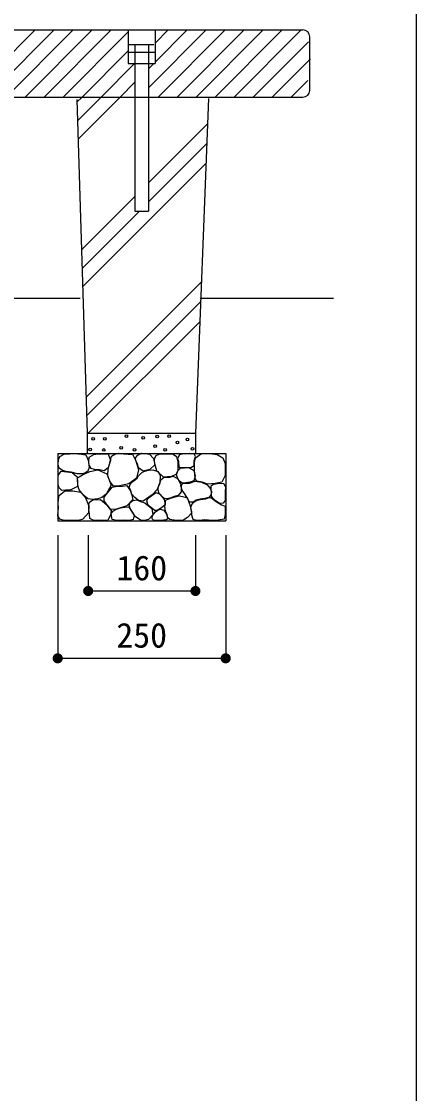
# Model space of a CAD drawing. Units: millimetres at full size, sheet at 1:20. Extents: x 173 to 5649, y 2106 to 5839.
# Drawn here: x 5061 to 5649, y 2965 to 4559 of the extents above; entities that cross this region are included whole.
import ezdxf
from ezdxf.enums import TextEntityAlignment as Align

# ---------------------------------------------------------------- set-up
doc = ezdxf.new("R2010")
doc.units = ezdxf.units.MM
doc.header["$LTSCALE"] = 20
for name, color, linetype, lineweight in [('_0-0_', 7, 'Continuous', 25), ('ハッチ', 4, 'Continuous', 25), ('寸法', 3, 'Continuous', 25), ('本体', 7, 'Continuous', 25)]:
    doc.layers.add(name, color=color, linetype=linetype, lineweight=lineweight)
doc.styles.add('ＭＳ ゴシック', font='')
doc.styles.get('ＭＳ ゴシック').set_extended_font_data('MS Gothic')

# ---------------------------------------------------------------- blocks, each defined once
blk = doc.blocks.new('filled_dot')
at = {"color": 0, "linetype": 'Continuous', "lineweight": -2, "const_width": 1.25}
blk.add_lwpolyline([(-0.625, 0, 1), (0.625, 0, 1)], format="xyb", close=True, dxfattribs=at)

msp = doc.modelspace()

# ---------------------------------------------------------------- linework, layer by layer
at = {"layer": '_0-0_', "color": 6}
msp.add_lwpolyline([(5649.01, 5729.4), (172.75, 5729.4), (172.75, 2105.77), (5649.01, 2105.77)], close=True, dxfattribs=at)
at = {"layer": 'ハッチ'}
for p, q in [((4981.52, 4446.81), (5081.52, 4546.81)), ((5009.81, 4446.81), (5109.81, 4546.81)), ((5038.09, 4446.81), (5138.09, 4546.81)), ((5066.38, 4446.81), (5166.38, 4546.81)), ((5094.66, 4446.81), (5194.66, 4546.81)), ((5249.98, 4460.7), (5336.08, 4546.81)), ((5259.98, 4498.99), (5307.8, 4546.81)), ((5259.98, 4527.27), (5279.51, 4546.81)), ((5264.37, 4446.81), (5364.37, 4546.81)), ((5292.65, 4446.81), (5392.65, 4546.81)), ((5320.94, 4446.81), (5420.94, 4546.81)), ((5349.22, 4446.81), (5449.22, 4546.81)), ((5377.5, 4446.81), (5477.5, 4546.81)), ((5122.95, 4446.81), (5219.98, 4543.84)), ((5405.79, 4446.81), (5488.34, 4529.35)), ((5151.23, 4446.81), (5219.98, 4515.55)), ((5434.07, 4446.81), (5490.97, 4503.7)), ((5179.51, 4446.81), (5229.51, 4496.81)), ((5249.98, 4488.99), (5257.8, 4496.81)), ((5207.8, 4446.81), (5229.98, 4468.99)), ((5462.36, 4446.81), (5487.4, 4471.85)), ((5143.62, 4439.19), (5151.23, 4446.81)), ((5144.45, 4411.75), (5179.51, 4446.81)), ((5145.29, 4384.3), (5207.8, 4446.81)), ((5249.98, 4319.28), (5337.77, 4407.07)), ((5249.98, 4291), (5336.62, 4377.64)), ((5151.98, 4164.71), (5335.48, 4348.21)), ((5150.31, 4219.61), (5229.98, 4299.28)), ((5151.14, 4192.16), (5236.46, 4277.48)), ((5156.99, 4000.02), (5328.6, 4171.63)), ((5157.83, 3972.57), (5327.46, 4142.2)), ((5160.35, 3946.81), (5326.31, 4112.77))]:
    msp.add_line(p, q, dxfattribs=at)
for points in [[(5156.97, 3888.47), (5152.41, 3886.74), (5144.36, 3886.52), (5135.23, 3888.91), (5127.4, 3890), (5122.18, 3891.73), (5117.18, 3894.99), (5115.87, 3900.86), (5116.09, 3907.38), (5118.27, 3912.16), (5124.79, 3915.85), (5132.84, 3916.51), (5139.79, 3916.72), (5150.45, 3915.85), (5156.76, 3914.55), (5160.45, 3906.73), (5161.76, 3895.86), (5159.58, 3890.43)], [(5176.99, 3892.5), (5169.91, 3892.76), (5164.85, 3894.53), (5161.81, 3899.58), (5161.3, 3904.9), (5161.81, 3911.22), (5168.64, 3915.52), (5174.97, 3916.28), (5181.8, 3916.28), (5189.9, 3916.28), (5193.45, 3906.41), (5189.9, 3895.54), (5184.33, 3890.98)], [(5192.94, 3874.55), (5189.65, 3883.65), (5189.9, 3894.02), (5192.18, 3901.1), (5193.95, 3908.18), (5195.22, 3912.74), (5200.03, 3916.02), (5205.34, 3917.04), (5212.68, 3916.28), (5219.77, 3915.77), (5226.1, 3915.77), (5231.16, 3905.91), (5235.46, 3892.25), (5232.43, 3879.86), (5220.78, 3871.51), (5206.86, 3868.48), (5198.26, 3868.22)], [(5233.69, 3901), (5231.06, 3906.49), (5230.58, 3910.32), (5234.41, 3914.38), (5239.91, 3917.25), (5245.17, 3916.53), (5251.39, 3915.82), (5257.61, 3909.12), (5259.28, 3899.8), (5252.1, 3893.11), (5242.3, 3890.48), (5235.36, 3895.5)], [(5259.54, 3901.24), (5258.82, 3906.5), (5259.3, 3910.56), (5261.69, 3913.67), (5267.2, 3916.06), (5274.85, 3916.29), (5281.79, 3916.06), (5287.05, 3915.58), (5291.59, 3912.23), (5293.98, 3904.11), (5293.98, 3898.85), (5293.74, 3891.2), (5290.87, 3885.7), (5284.18, 3882.36), (5272.46, 3881.64), (5262.65, 3891.2)], [(5294.58, 3901.76), (5295.59, 3895.72), (5299.42, 3895.72), (5307.08, 3895.72), (5313.33, 3896.12), (5317.97, 3899.14), (5317.97, 3905.99), (5319.99, 3912.24), (5317.97, 3916.07), (5311.11, 3916.87), (5302.85, 3916.27), (5296.19, 3914.86), (5293.17, 3909.42), (5294.78, 3904.78)], [(5330.02, 3874.11), (5321.99, 3875.72), (5319.58, 3879.39), (5318.97, 3885.79), (5318.55, 3892.69), (5318.43, 3899.11), (5318.78, 3903.92), (5319.92, 3910.46), (5329.01, 3916.66), (5341.26, 3916.53), (5352.16, 3915.5), (5360.53, 3910.11), (5364.2, 3901.74), (5364.28, 3883.99), (5359.04, 3874), (5349.4, 3871.93), (5338.39, 3871.02)], [(5174.9, 3849.11), (5166.86, 3848.22), (5159.71, 3849.11), (5155.84, 3852.68), (5150.78, 3857.74), (5146.91, 3862.5), (5144.82, 3869.04), (5144.82, 3875.59), (5144.53, 3880.65), (5151.67, 3885.11), (5162.99, 3889.87), (5174.9, 3892.25), (5187.88, 3886.69), (5194.71, 3869.74), (5187.1, 3856.25), (5180.55, 3851.19)], [(5229.65, 3851.53), (5224.86, 3856.55), (5223.67, 3861.57), (5221.27, 3866.82), (5223.43, 3871.84), (5228.93, 3876.62), (5233.47, 3879.97), (5235.39, 3883.31), (5239.69, 3887.85), (5243.04, 3890.01), (5249.98, 3892.16), (5256.67, 3892.63), (5264.09, 3889.77), (5267.67, 3884.51), (5266.96, 3872.8), (5263.13, 3863.24), (5255.72, 3855.11), (5242.32, 3846.03), (5235.39, 3846.75)], [(5317.57, 3876.31), (5312.13, 3874.29), (5305.88, 3873.08), (5300.44, 3872.48), (5296, 3875.7), (5293.78, 3879.73), (5291.56, 3884.97), (5293.98, 3890.81), (5297.81, 3895.04), (5309.51, 3895.85), (5317.78, 3891.62), (5319.39, 3882.96)], [(5126.49, 3862.48), (5121.18, 3861.85), (5117.11, 3865.91), (5115.55, 3870.29), (5115.86, 3877.17), (5115.55, 3884.04), (5119.93, 3890.29), (5136.5, 3888.73), (5144.01, 3881.85), (5144.32, 3867.48), (5133.37, 3862.48)], [(5288.51, 3852.94), (5282.46, 3850.12), (5277.22, 3849.11), (5273.79, 3849.92), (5269.56, 3853.75), (5266.13, 3857.37), (5264.32, 3862.01), (5264.72, 3866.64), (5266.33, 3871.47), (5268.95, 3878.12), (5273.39, 3881.35), (5281.65, 3881.55), (5286.9, 3882.96), (5293.95, 3878.93), (5298.59, 3869.86), (5298.79, 3859.79), (5294.16, 3854.35)], [(5342.17, 3864.42), (5343.78, 3860.19), (5343.38, 3855.76), (5339.95, 3851.53), (5333.9, 3849.92), (5326.85, 3848.91), (5321, 3847.3), (5316.77, 3844.27), (5311.32, 3844.48), (5308.5, 3849.51), (5304.67, 3855.76), (5300.03, 3862.21), (5298.42, 3868.85), (5301.85, 3872.68), (5311.32, 3872.88), (5319.39, 3875.5), (5329.07, 3873.89), (5337.53, 3870.26)], [(5124.38, 3817.17), (5117.94, 3819.23), (5115.37, 3823.86), (5115.63, 3830.29), (5116.4, 3836.46), (5115.63, 3842.38), (5116.14, 3848.56), (5117.17, 3854.22), (5125.67, 3861.16), (5137.51, 3861.42), (5148.84, 3859.1), (5156.05, 3851.64), (5161.2, 3839.04), (5160.94, 3828.49), (5152.45, 3818.97), (5145.75, 3817.17), (5135.71, 3816.91)], [(5189.14, 3839.64), (5186.61, 3842.68), (5184.08, 3846.47), (5184.33, 3851.78), (5187.37, 3856.34), (5192.43, 3862.15), (5195.98, 3866.7), (5201.04, 3867.72), (5211.42, 3868.22), (5217.74, 3868.98), (5223.57, 3860.13), (5226.86, 3848.5), (5217.74, 3838.88), (5201.04, 3833.57), (5192.94, 3834.08)], [(5345.93, 3850.14), (5343.88, 3853.15), (5344.02, 3858.89), (5343.33, 3863.4), (5343.47, 3868.6), (5345.66, 3870.79), (5349.9, 3871.75), (5356.19, 3872.84), (5362.21, 3872.29), (5364.81, 3866.82), (5364.4, 3860.26), (5364.13, 3852.05), (5364.4, 3846.86), (5361.26, 3842.76), (5355.78, 3842.62), (5349.49, 3846.86)], [(5162.35, 3826.38), (5161.19, 3833.15), (5161.19, 3839.68), (5162.12, 3844.34), (5167.49, 3848.07), (5178.69, 3848.3), (5188.26, 3840.38), (5194.56, 3831.75), (5193.62, 3824.99), (5189.66, 3817.76), (5181.49, 3817.06), (5168.65, 3817.29), (5162.82, 3820.32)], [(5227.01, 3829.06), (5223.43, 3834.08), (5221.27, 3838.86), (5222.71, 3843.88), (5227.01, 3846.99), (5232.52, 3847.7), (5238.02, 3845.31), (5244.71, 3843.4), (5255.24, 3834.8), (5256.67, 3825.48), (5250.21, 3818.55), (5244, 3817.35), (5238.02, 3817.59), (5230.36, 3823.09)], [(5255.74, 3834.95), (5252.48, 3837.62), (5248.91, 3841.02), (5247.43, 3846.21), (5249.36, 3850.21), (5252.92, 3853.03), (5257.52, 3856.29), (5261.38, 3858.52), (5266.72, 3856.44), (5269.98, 3852.59), (5273.39, 3848.58), (5274.87, 3840.58), (5269.39, 3835.99), (5263.16, 3832.13), (5259.6, 3832.13)], [(5288.11, 3817.68), (5282.06, 3818.49), (5278.83, 3821.11), (5277.82, 3826.14), (5275.4, 3830.78), (5274.6, 3838.03), (5275.4, 3842.87), (5275.4, 3847.3), (5284.48, 3850.72), (5295.77, 3853.95), (5307.87, 3851.33), (5311.9, 3839.04), (5314.32, 3828.16), (5308.07, 3821.71), (5301.01, 3817.28)], [(5321.65, 3817.03), (5316.8, 3818.6), (5314.57, 3824.89), (5314.44, 3830.52), (5313.26, 3836.68), (5314.57, 3841), (5317.72, 3844.41), (5321.26, 3846.64), (5327.16, 3848.34), (5335.42, 3849.52), (5339.09, 3850.7), (5343.02, 3851.22), (5350.62, 3845.46), (5358.75, 3840.35), (5364.12, 3838.25), (5364.26, 3832.62), (5364.26, 3826.2), (5362.68, 3819.12), (5353.9, 3817.55), (5346.43, 3817.16), (5332.93, 3818.07), (5326.24, 3817.03)], [(5194.94, 3824.28), (5194.7, 3827.38), (5197.81, 3831.69), (5202.36, 3833.84), (5208.57, 3835.75), (5215.03, 3837.18), (5221.01, 3837.66), (5224.84, 3830.97), (5228.66, 3824.52), (5227.47, 3818.54), (5221.97, 3817.35), (5212.64, 3817.82), (5203.07, 3816.87), (5196.14, 3818.78)], [(5261.67, 3817.16), (5258.11, 3817.16), (5255.59, 3819.68), (5255.44, 3822.64), (5257.52, 3826.5), (5260.34, 3830.06), (5263.75, 3832.28), (5267.46, 3834.21), (5273.09, 3832.58), (5277.1, 3826.35), (5279.03, 3819.83), (5276.21, 3817.9), (5268.64, 3817.16)]]:
    msp.add_lwpolyline(points, close=True, dxfattribs=at)
for centre in [(5167.66, 3938.53), (5185.09, 3938.5), (5217.16, 3942.41), (5242.2, 3940.07), (5262.89, 3942), (5280.81, 3942.52), (5307.91, 3937.72), (5163.19, 3922.86), (5183.42, 3922), (5209.34, 3925.2), (5229.15, 3922.08), (5260.19, 3927.55), (5274.75, 3922.06), (5293.04, 3933.03), (5315.73, 3923.64)]:
    msp.add_circle(centre, 2, dxfattribs=at)
at = {"layer": '寸法'}
for p, q in [((5114.98, 3795.13), (5114.98, 3612.1)), ((5160.35, 3795.13), (5160.35, 3712.25)), ((5319.96, 3795.13), (5319.96, 3712.25)), ((5364.98, 3795.13), (5364.98, 3612.1)), ((5160.35, 3712.25), (5319.96, 3712.25)), ((5114.98, 3612.1), (5364.98, 3612.1))]:
    msp.add_line(p, q, dxfattribs=at)
at = {"layer": '本体'}
for p, q in [((3999.98, 4546.81), (5479.98, 4546.81)), ((5219.98, 4546.81), (5219.98, 4496.81)), ((5259.98, 4546.81), (5259.98, 4496.81)), ((5489.98, 4456.81), (5489.98, 4536.81)), ((5220.61, 4525.2), (5258.04, 4525.2)), ((5220.61, 4513.55), (5258.87, 4513.55)), ((5229.98, 4525.2), (5229.98, 4277.48)), ((5249.98, 4525.2), (5249.98, 4277.48)), ((5219.98, 4496.81), (5259.98, 4496.81)), ((3999.98, 4446.81), (5479.98, 4446.81)), ((5143.5, 4443.16), (5158.62, 3946.81)), ((5339.23, 4444.65), (5319.85, 3946.81)), ((5229.98, 4277.48), (5249.98, 4277.48)), ((3775.13, 4147.87), (5148.57, 4147.87)), ((5327.11, 4147.87), (5525.28, 4147.87)), ((5158.62, 3946.81), (5319.85, 3946.81)), ((5158.62, 3946.81), (5319.85, 3946.81)), ((5158.62, 3946.81), (5158.62, 3916.81)), ((5319.85, 3946.81), (5319.85, 3916.81)), ((5114.98, 3916.81), (5114.98, 3816.81)), ((5114.98, 3916.81), (5364.98, 3916.81)), ((5364.98, 3916.81), (5364.98, 3816.81)), ((5114.98, 3816.81), (5364.98, 3816.81))]:
    msp.add_line(p, q, dxfattribs=at)
for centre, start, end in [((5479.98, 4536.81), 0, 90), ((5479.98, 4456.81), 270, 0)]:
    msp.add_arc(centre, 10, start, end, dxfattribs=at)

# ---------------------------------------------------------------- block references
at = {"layer": '寸法', "xscale": 6, "yscale": 6}
for p in [(5160.35, 3712.25), (5114.98, 3612.1)]:
    msp.add_blockref('filled_dot', p, dxfattribs=at)
at = {"layer": '寸法', "xscale": 6, "yscale": 6, "rotation": 180}
for p in [(5319.96, 3712.25), (5364.98, 3612.1)]:
    msp.add_blockref('filled_dot', p, dxfattribs=at)

# ---------------------------------------------------------------- texts
at = {"layer": '寸法', "style": 'ＭＳ ゴシック'}
for s, p in [('160', (5240.15, 3717.05)), ('250', (5239.97, 3616.9))]:
    msp.add_text(s, height=36.95, dxfattribs=at).set_placement(p, align=Align.BOTTOM_CENTER)

doc.saveas('drawing.dxf')
